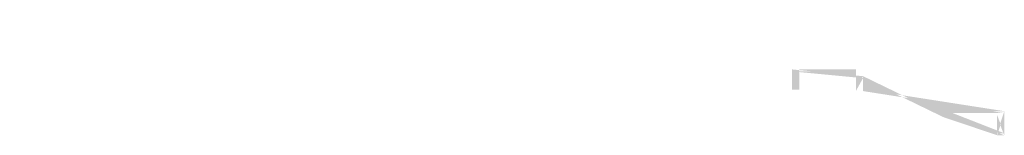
# Model space of a CAD drawing. Header units: millimetres. Extents: x -661525 to 498941, y 282148 to 1359693.
# Drawn here: x 65042 to 96412, y 1091857 to 1095519 of the extents above; entities that cross this region are included whole.
import ezdxf

# ---------------------------------------------------------------- set-up
doc = ezdxf.new("R2010")
doc.units = ezdxf.units.MM
doc.header["$LTSCALE"] = 2.5
doc.layers.get('0').update_dxf_attribs({"linetype": 'CONTINUOUS'})

msp = doc.modelspace()

# ---------------------------------------------------------------- hatches: boundary and pattern name
h = msp.add_hatch(color=256)
h.paths.add_polyline_path([(91912.1, 1093924.2), (92212.1, 1093924.2)], flags=0)
h.paths.add_polyline_path([(92212.1, 1093779.2), (92212.1, 1093924.2)], flags=0)
edge = h.paths.add_edge_path(flags=17)
edge.add_line((94612.1, 1092619.2), (94612.1, 1092764.2))
edge.add_line((94312.1, 1092764.2), (94612.1, 1092764.2))
edge.add_line((94312.1, 1092909.2), (94312.1, 1092764.2))
edge.add_line((94312.1, 1092909.2), (94012.1, 1092909.2))
edge.add_line((94012.1, 1092909.2), (94012.1, 1093054.2))
edge.add_line((93712.1, 1093054.2), (94012.1, 1093054.2))
edge.add_line((93712.1, 1093199.2), (93712.1, 1093054.2))
edge.add_line((93712.1, 1093199.2), (93412.1, 1093199.2))
edge.add_line((93412.1, 1093199.2), (93412.1, 1093344.2))
edge.add_line((93112.1, 1093344.2), (93412.1, 1093344.2))
edge.add_line((93112.1, 1093489.2), (93112.1, 1093344.2))
edge.add_line((93112.1, 1093489.2), (92812.1, 1093489.2))
edge.add_line((92812.1, 1093489.2), (92812.1, 1093634.2))
edge.add_line((92512.1, 1093634.2), (92812.1, 1093634.2))
edge.add_line((92512.1, 1093779.2), (92512.1, 1093634.2))
edge.add_line((92512.1, 1093779.2), (92212.1, 1093779.2))
edge.add_line((92212.1, 1093779.2), (92212.1, 1093924.2))
edge.add_line((92212.1, 1093924.2), (91912.1, 1093924.2))
edge.add_line((91912.1, 1093924.2), (91912.1, 1094069.2))
edge.add_line((91912.1, 1094069.2), (69542.1, 1094069.2))
edge.add_line((69542.1, 1094069.2), (69542.1, 1094214.2))
edge.add_line((69542.1, 1094214.2), (69242.1, 1094214.2))
edge.add_line((69242.1, 1094214.2), (69242.1, 1094359.2))
edge.add_line((69242.1, 1094359.2), (68942.1, 1094359.2))
edge.add_line((68942.1, 1094359.2), (68942.1, 1094504.2))
edge.add_line((68942.1, 1094504.2), (68642.1, 1094504.2))
edge.add_line((68642.1, 1094504.2), (68642.1, 1094649.2))
edge.add_line((68642.1, 1094649.2), (68342.1, 1094649.2))
edge.add_line((68342.1, 1094649.2), (68342.1, 1094794.2))
edge.add_line((68342.1, 1094794.2), (68042.1, 1094794.2))
edge.add_line((68042.1, 1094794.2), (68042.1, 1094939.2))
edge.add_line((68042.1, 1094939.2), (67742.1, 1094939.2))
edge.add_line((67742.1, 1094939.2), (67742.1, 1095084.2))
edge.add_line((67742.1, 1095084.2), (67442.1, 1095084.2))
edge.add_line((67442.1, 1095084.2), (67442.1, 1095229.2))
edge.add_line((67442.1, 1095229.2), (67142.1, 1095229.2))
edge.add_line((67142.1, 1095229.2), (67142.1, 1095374.2))
edge.add_line((67142.1, 1095374.2), (66842.1, 1095374.2))
edge.add_line((66842.1, 1095374.2), (66842.1, 1095519.2))
edge.add_line((66842.1, 1095519.2), (65042.1, 1095519.2))
edge.add_line((65042.1, 1095519.2), (65042.1, 1094819.2))
edge.add_line((65042.1, 1094819.2), (65272.1, 1094819.2))
edge.add_line((65272.1, 1094819.2), (65272.1, 1095394.2))
edge.add_line((65272.1, 1095394.2), (66398.5, 1095394.2))
edge.add_line((66398.5, 1095394.2), (69312.1, 1093986))
edge.add_line((69312.1, 1093986), (69312.1, 1093369.2))
edge.add_line((69312.1, 1093369.2), (69542.1, 1093369.2))
edge.add_line((69542.1, 1093369.2), (69542.1, 1093944.2))
edge.add_line((69542.1, 1093944.2), (71572.1, 1093944.2))
edge.add_line((71572.1, 1093944.2), (71572.1, 1093369.2))
edge.add_line((71572.1, 1093369.2), (71802.1, 1093369.2))
edge.add_line((71802.1, 1093369.2), (71802.1, 1093944.2))
edge.add_line((71802.1, 1093944.2), (89652.1, 1093944.2))
edge.add_line((89652.1, 1093944.2), (89652.1, 1093369.2))
edge.add_line((89652.1, 1093369.2), (89882.1, 1093369.2))
edge.add_line((89882.1, 1093369.2), (89882.1, 1093944.2))
edge.add_line((89882.1, 1093944.2), (91682.1, 1093944.2))
edge.add_line((91682.1, 1093944.2), (91682.1, 1093319.2))
edge.add_line((91682.1, 1093319.2), (91912.1, 1093319.2))
edge.add_line((91912.1, 1093319.2), (91912.1, 1093729.8))
edge.add_line((91912.1, 1093729.8), (94468.5, 1092494.2))
edge.add_line((94468.5, 1092494.2), (96182.1, 1092494.2))
edge.add_line((96182.1, 1092494.2), (96182.1, 1091919.2))
edge.add_line((96182.1, 1091919.2), (96412.1, 1091919.2))
edge.add_line((96412.1, 1091919.2), (96412.1, 1092619.2))
edge.add_line((96412.1, 1092619.2), (94612.1, 1092619.2))
h.paths.add_polyline_path([(94612.1, 1092619.2), (94612.1, 1092764.2)], flags=0)
edge = h.paths.add_edge_path(flags=0)
edge.add_line((91912.1, 1093924.2), (91912.1, 1094069.2))
edge.add_line((91912.1, 1093924.2), (91912.1, 1094069.2))
h.paths.add_polyline_path([(92212.1, 1093924.2), (91912.1, 1093924.2)], flags=0)
h.paths.add_polyline_path([(92212.1, 1093779.2), (92512.1, 1093779.2)], flags=0)
h.paths.add_polyline_path([(92512.1, 1093779.2), (92512.1, 1093634.2)], flags=0)
h.paths.add_polyline_path([(92812.1, 1093634.2), (92512.1, 1093634.2)], flags=0)
h.paths.add_polyline_path([(92812.1, 1093489.2), (92812.1, 1093634.2)], flags=0)
h.paths.add_polyline_path([(92812.1, 1093489.2), (93112.1, 1093489.2)], flags=0)
h.paths.add_polyline_path([(93112.1, 1093489.2), (93112.1, 1093344.2)], flags=0)
h.paths.add_polyline_path([(93412.1, 1093344.2), (93112.1, 1093344.2)], flags=0)
h.paths.add_polyline_path([(93412.1, 1093199.2), (93412.1, 1093344.2)], flags=0)
h.paths.add_polyline_path([(93412.1, 1093199.2), (93712.1, 1093199.2)], flags=0)
h.paths.add_polyline_path([(93712.1, 1093199.2), (93712.1, 1093054.2)], flags=0)
h.paths.add_polyline_path([(94012.1, 1093054.2), (93712.1, 1093054.2)], flags=0)
h.paths.add_polyline_path([(94012.1, 1092909.2), (94012.1, 1093054.2)], flags=0)
h.paths.add_polyline_path([(94012.1, 1092909.2), (94312.1, 1092909.2)], flags=0)
h.paths.add_polyline_path([(94312.1, 1092909.2), (94312.1, 1092764.2)], flags=0)
h.paths.add_polyline_path([(94612.1, 1092764.2), (94312.1, 1092764.2)], flags=0)
edge = h.paths.add_edge_path(flags=17)
edge.add_line((94612.1, 1092764.2), (94312.1, 1092764.2))
edge.add_line((94612.1, 1092764.2), (94612.1, 1092619.2))
edge.add_line((96412.1, 1092619.2), (94612.1, 1092619.2))
edge.add_line((96412.1, 1091919.2), (96412.1, 1092619.2))
edge.add_line((96182.1, 1091919.2), (96412.1, 1091919.2))
edge.add_line((96182.1, 1092494.2), (96182.1, 1091919.2))
edge.add_line((94468.5, 1092494.2), (96182.1, 1092494.2))
edge.add_line((94468.5, 1092494.2), (91912.1, 1093729.8))
edge.add_line((91912.1, 1093319.2), (91912.1, 1093729.8))
edge.add_line((91682.1, 1093319.2), (91912.1, 1093319.2))
edge.add_line((91682.1, 1093944.2), (91682.1, 1093319.2))
edge.add_line((89882.1, 1093944.2), (91682.1, 1093944.2))
edge.add_line((89882.1, 1093369.2), (89882.1, 1093944.2))
edge.add_line((89652.1, 1093369.2), (89882.1, 1093369.2))
edge.add_line((89652.1, 1093944.2), (89652.1, 1093369.2))
edge.add_line((71802.1, 1093944.2), (89652.1, 1093944.2))
edge.add_line((71802.1, 1093944.2), (71802.1, 1093369.2))
edge.add_line((71802.1, 1093369.2), (71572.1, 1093369.2))
edge.add_line((71572.1, 1093369.2), (71572.1, 1093944.2))
edge.add_line((71572.1, 1093944.2), (69542.1, 1093944.2))
edge.add_line((69542.1, 1093944.2), (69542.1, 1093369.2))
edge.add_line((69542.1, 1093369.2), (69312.1, 1093369.2))
edge.add_line((69312.1, 1093369.2), (69312.1, 1093986))
edge.add_line((69312.1, 1093986), (66398.5, 1095394.2))
edge.add_line((66398.5, 1095394.2), (65272.1, 1095394.2))
edge.add_line((65272.1, 1095394.2), (65272.1, 1094819.2))
edge.add_line((65272.1, 1094819.2), (65042.1, 1094819.2))
edge.add_line((65042.1, 1094819.2), (65042.1, 1095519.2))
edge.add_line((65042.1, 1095519.2), (66842.1, 1095519.2))
edge.add_line((66842.1, 1095519.2), (66842.1, 1095374.2))
edge.add_line((66842.1, 1095374.2), (67142.1, 1095374.2))
edge.add_line((67142.1, 1095374.2), (67142.1, 1095229.2))
edge.add_line((67142.1, 1095229.2), (67442.1, 1095229.2))
edge.add_line((67442.1, 1095229.2), (67442.1, 1095084.2))
edge.add_line((67442.1, 1095084.2), (67742.1, 1095084.2))
edge.add_line((67742.1, 1095084.2), (67742.1, 1094939.2))
edge.add_line((67742.1, 1094939.2), (68042.1, 1094939.2))
edge.add_line((68042.1, 1094939.2), (68042.1, 1094794.2))
edge.add_line((68042.1, 1094794.2), (68342.1, 1094794.2))
edge.add_line((68342.1, 1094794.2), (68342.1, 1094649.2))
edge.add_line((68342.1, 1094649.2), (68642.1, 1094649.2))
edge.add_line((68642.1, 1094649.2), (68642.1, 1094504.2))
edge.add_line((68642.1, 1094504.2), (68942.1, 1094504.2))
edge.add_line((68942.1, 1094504.2), (68942.1, 1094359.2))
edge.add_line((68942.1, 1094359.2), (69242.1, 1094359.2))
edge.add_line((69242.1, 1094359.2), (69242.1, 1094214.2))
edge.add_line((69242.1, 1094214.2), (69542.1, 1094214.2))
edge.add_line((69542.1, 1094214.2), (69542.1, 1094069.2))
edge.add_line((69542.1, 1094069.2), (91912.1, 1094069.2))
edge.add_line((91912.1, 1093924.2), (91912.1, 1094069.2))
edge.add_line((92212.1, 1093924.2), (91912.1, 1093924.2))
edge.add_line((92212.1, 1093779.2), (92212.1, 1093924.2))
edge.add_line((92212.1, 1093779.2), (92512.1, 1093779.2))
edge.add_line((92512.1, 1093634.2), (92512.1, 1093779.2))
edge.add_line((92812.1, 1093634.2), (92512.1, 1093634.2))
edge.add_line((92812.1, 1093634.2), (92812.1, 1093489.2))
edge.add_line((92812.1, 1093489.2), (93112.1, 1093489.2))
edge.add_line((93112.1, 1093344.2), (93112.1, 1093489.2))
edge.add_line((93412.1, 1093344.2), (93112.1, 1093344.2))
edge.add_line((93412.1, 1093344.2), (93412.1, 1093199.2))
edge.add_line((93412.1, 1093199.2), (93712.1, 1093199.2))
edge.add_line((93712.1, 1093054.2), (93712.1, 1093199.2))
edge.add_line((94012.1, 1093054.2), (93712.1, 1093054.2))
edge.add_line((94012.1, 1093054.2), (94012.1, 1092909.2))
edge.add_line((94012.1, 1092909.2), (94312.1, 1092909.2))
edge.add_line((94312.1, 1092764.2), (94312.1, 1092909.2))
edge = h.paths.add_edge_path(flags=0)
edge.add_line((91682.1, 1093944.2), (91682.1, 1093319.2))
edge.add_line((89882.1, 1093944.2), (91682.1, 1093944.2))
edge.add_line((89882.1, 1093369.2), (89882.1, 1093944.2))
edge.add_line((89652.1, 1093369.2), (89882.1, 1093369.2))
edge.add_line((89652.1, 1093944.2), (89652.1, 1093369.2))
edge.add_line((91912.1, 1093319.2), (91912.1, 1093729.8))
edge.add_line((91682.1, 1093319.2), (91912.1, 1093319.2))
edge.add_line((96412.1, 1092619.2), (94612.1, 1092619.2))
edge.add_line((96412.1, 1091919.2), (96412.1, 1092619.2))
edge.add_line((96182.1, 1091919.2), (96412.1, 1091919.2))
edge.add_line((96182.1, 1092494.2), (96182.1, 1091919.2))
edge.add_line((94468.5, 1092494.2), (96182.1, 1092494.2))
edge.add_line((94468.5, 1092494.2), (91912.1, 1093729.8))
h = msp.add_hatch(color=256)
h.paths.add_polyline_path([(91912.1, 1093924.2), (92212.1, 1093924.2)], flags=0)
h.paths.add_polyline_path([(92212.1, 1093779.2), (92212.1, 1093924.2)], flags=0)
edge = h.paths.add_edge_path(flags=17)
edge.add_line((94612.1, 1092619.2), (94612.1, 1092764.2))
edge.add_line((94312.1, 1092764.2), (94612.1, 1092764.2))
edge.add_line((94312.1, 1092909.2), (94312.1, 1092764.2))
edge.add_line((94312.1, 1092909.2), (94012.1, 1092909.2))
edge.add_line((94012.1, 1092909.2), (94012.1, 1093054.2))
edge.add_line((93712.1, 1093054.2), (94012.1, 1093054.2))
edge.add_line((93712.1, 1093199.2), (93712.1, 1093054.2))
edge.add_line((93712.1, 1093199.2), (93412.1, 1093199.2))
edge.add_line((93412.1, 1093199.2), (93412.1, 1093344.2))
edge.add_line((93112.1, 1093344.2), (93412.1, 1093344.2))
edge.add_line((93112.1, 1093489.2), (93112.1, 1093344.2))
edge.add_line((93112.1, 1093489.2), (92812.1, 1093489.2))
edge.add_line((92812.1, 1093489.2), (92812.1, 1093634.2))
edge.add_line((92512.1, 1093634.2), (92812.1, 1093634.2))
edge.add_line((92512.1, 1093779.2), (92512.1, 1093634.2))
edge.add_line((92512.1, 1093779.2), (92212.1, 1093779.2))
edge.add_line((92212.1, 1093779.2), (92212.1, 1093924.2))
edge.add_line((92212.1, 1093924.2), (91912.1, 1093924.2))
edge.add_line((91912.1, 1093924.2), (91912.1, 1094069.2))
edge.add_line((91912.1, 1094069.2), (69542.1, 1094069.2))
edge.add_line((69542.1, 1094069.2), (69542.1, 1094214.2))
edge.add_line((69542.1, 1094214.2), (69242.1, 1094214.2))
edge.add_line((69242.1, 1094214.2), (69242.1, 1094359.2))
edge.add_line((69242.1, 1094359.2), (68942.1, 1094359.2))
edge.add_line((68942.1, 1094359.2), (68942.1, 1094504.2))
edge.add_line((68942.1, 1094504.2), (68642.1, 1094504.2))
edge.add_line((68642.1, 1094504.2), (68642.1, 1094649.2))
edge.add_line((68642.1, 1094649.2), (68342.1, 1094649.2))
edge.add_line((68342.1, 1094649.2), (68342.1, 1094794.2))
edge.add_line((68342.1, 1094794.2), (68042.1, 1094794.2))
edge.add_line((68042.1, 1094794.2), (68042.1, 1094939.2))
edge.add_line((68042.1, 1094939.2), (67742.1, 1094939.2))
edge.add_line((67742.1, 1094939.2), (67742.1, 1095084.2))
edge.add_line((67742.1, 1095084.2), (67442.1, 1095084.2))
edge.add_line((67442.1, 1095084.2), (67442.1, 1095229.2))
edge.add_line((67442.1, 1095229.2), (67142.1, 1095229.2))
edge.add_line((67142.1, 1095229.2), (67142.1, 1095374.2))
edge.add_line((67142.1, 1095374.2), (66842.1, 1095374.2))
edge.add_line((66842.1, 1095374.2), (66842.1, 1095519.2))
edge.add_line((66842.1, 1095519.2), (65042.1, 1095519.2))
edge.add_line((65042.1, 1095519.2), (65042.1, 1094819.2))
edge.add_line((65042.1, 1094819.2), (65272.1, 1094819.2))
edge.add_line((65272.1, 1094819.2), (65272.1, 1095394.2))
edge.add_line((65272.1, 1095394.2), (66398.5, 1095394.2))
edge.add_line((66398.5, 1095394.2), (69312.1, 1093986))
edge.add_line((69312.1, 1093986), (69312.1, 1093369.2))
edge.add_line((69312.1, 1093369.2), (69542.1, 1093369.2))
edge.add_line((69542.1, 1093369.2), (69542.1, 1093944.2))
edge.add_line((69542.1, 1093944.2), (71572.1, 1093944.2))
edge.add_line((71572.1, 1093944.2), (71572.1, 1093369.2))
edge.add_line((71572.1, 1093369.2), (71802.1, 1093369.2))
edge.add_line((71802.1, 1093369.2), (71802.1, 1093944.2))
edge.add_line((71802.1, 1093944.2), (89652.1, 1093944.2))
edge.add_line((89652.1, 1093944.2), (89652.1, 1093369.2))
edge.add_line((89652.1, 1093369.2), (89882.1, 1093369.2))
edge.add_line((89882.1, 1093369.2), (89882.1, 1093944.2))
edge.add_line((89882.1, 1093944.2), (91682.1, 1093944.2))
edge.add_line((91682.1, 1093944.2), (91682.1, 1093319.2))
edge.add_line((91682.1, 1093319.2), (91912.1, 1093319.2))
edge.add_line((91912.1, 1093319.2), (91912.1, 1093729.8))
edge.add_line((91912.1, 1093729.8), (94468.5, 1092494.2))
edge.add_line((94468.5, 1092494.2), (96182.1, 1092494.2))
edge.add_line((96182.1, 1092494.2), (96182.1, 1091919.2))
edge.add_line((96182.1, 1091919.2), (96412.1, 1091919.2))
edge.add_line((96412.1, 1091919.2), (96412.1, 1092619.2))
edge.add_line((96412.1, 1092619.2), (94612.1, 1092619.2))
h.paths.add_polyline_path([(94612.1, 1092619.2), (94612.1, 1092764.2)], flags=0)
edge = h.paths.add_edge_path(flags=0)
edge.add_line((91912.1, 1093924.2), (91912.1, 1094069.2))
edge.add_line((91912.1, 1093924.2), (91912.1, 1094069.2))
h.paths.add_polyline_path([(92212.1, 1093924.2), (91912.1, 1093924.2)], flags=0)
h.paths.add_polyline_path([(92212.1, 1093779.2), (92512.1, 1093779.2)], flags=0)
h.paths.add_polyline_path([(92512.1, 1093779.2), (92512.1, 1093634.2)], flags=0)
h.paths.add_polyline_path([(92812.1, 1093634.2), (92512.1, 1093634.2)], flags=0)
h.paths.add_polyline_path([(92812.1, 1093489.2), (92812.1, 1093634.2)], flags=0)
h.paths.add_polyline_path([(92812.1, 1093489.2), (93112.1, 1093489.2)], flags=0)
h.paths.add_polyline_path([(93112.1, 1093489.2), (93112.1, 1093344.2)], flags=0)
h.paths.add_polyline_path([(93412.1, 1093344.2), (93112.1, 1093344.2)], flags=0)
h.paths.add_polyline_path([(93412.1, 1093199.2), (93412.1, 1093344.2)], flags=0)
h.paths.add_polyline_path([(93412.1, 1093199.2), (93712.1, 1093199.2)], flags=0)
h.paths.add_polyline_path([(93712.1, 1093199.2), (93712.1, 1093054.2)], flags=0)
h.paths.add_polyline_path([(94012.1, 1093054.2), (93712.1, 1093054.2)], flags=0)
h.paths.add_polyline_path([(94012.1, 1092909.2), (94012.1, 1093054.2)], flags=0)
h.paths.add_polyline_path([(94012.1, 1092909.2), (94312.1, 1092909.2)], flags=0)
h.paths.add_polyline_path([(94312.1, 1092909.2), (94312.1, 1092764.2)], flags=0)
h.paths.add_polyline_path([(94612.1, 1092764.2), (94312.1, 1092764.2)], flags=0)
edge = h.paths.add_edge_path(flags=17)
edge.add_line((94612.1, 1092764.2), (94312.1, 1092764.2))
edge.add_line((94612.1, 1092764.2), (94612.1, 1092619.2))
edge.add_line((96412.1, 1092619.2), (94612.1, 1092619.2))
edge.add_line((96412.1, 1091919.2), (96412.1, 1092619.2))
edge.add_line((96182.1, 1091919.2), (96412.1, 1091919.2))
edge.add_line((96182.1, 1092494.2), (96182.1, 1091919.2))
edge.add_line((94468.5, 1092494.2), (96182.1, 1092494.2))
edge.add_line((94468.5, 1092494.2), (91912.1, 1093729.8))
edge.add_line((91912.1, 1093319.2), (91912.1, 1093729.8))
edge.add_line((91682.1, 1093319.2), (91912.1, 1093319.2))
edge.add_line((91682.1, 1093944.2), (91682.1, 1093319.2))
edge.add_line((89882.1, 1093944.2), (91682.1, 1093944.2))
edge.add_line((89882.1, 1093369.2), (89882.1, 1093944.2))
edge.add_line((89652.1, 1093369.2), (89882.1, 1093369.2))
edge.add_line((89652.1, 1093944.2), (89652.1, 1093369.2))
edge.add_line((71802.1, 1093944.2), (89652.1, 1093944.2))
edge.add_line((71802.1, 1093944.2), (71802.1, 1093369.2))
edge.add_line((71802.1, 1093369.2), (71572.1, 1093369.2))
edge.add_line((71572.1, 1093369.2), (71572.1, 1093944.2))
edge.add_line((71572.1, 1093944.2), (69542.1, 1093944.2))
edge.add_line((69542.1, 1093944.2), (69542.1, 1093369.2))
edge.add_line((69542.1, 1093369.2), (69312.1, 1093369.2))
edge.add_line((69312.1, 1093369.2), (69312.1, 1093986))
edge.add_line((69312.1, 1093986), (66398.5, 1095394.2))
edge.add_line((66398.5, 1095394.2), (65272.1, 1095394.2))
edge.add_line((65272.1, 1095394.2), (65272.1, 1094819.2))
edge.add_line((65272.1, 1094819.2), (65042.1, 1094819.2))
edge.add_line((65042.1, 1094819.2), (65042.1, 1095519.2))
edge.add_line((65042.1, 1095519.2), (66842.1, 1095519.2))
edge.add_line((66842.1, 1095519.2), (66842.1, 1095374.2))
edge.add_line((66842.1, 1095374.2), (67142.1, 1095374.2))
edge.add_line((67142.1, 1095374.2), (67142.1, 1095229.2))
edge.add_line((67142.1, 1095229.2), (67442.1, 1095229.2))
edge.add_line((67442.1, 1095229.2), (67442.1, 1095084.2))
edge.add_line((67442.1, 1095084.2), (67742.1, 1095084.2))
edge.add_line((67742.1, 1095084.2), (67742.1, 1094939.2))
edge.add_line((67742.1, 1094939.2), (68042.1, 1094939.2))
edge.add_line((68042.1, 1094939.2), (68042.1, 1094794.2))
edge.add_line((68042.1, 1094794.2), (68342.1, 1094794.2))
edge.add_line((68342.1, 1094794.2), (68342.1, 1094649.2))
edge.add_line((68342.1, 1094649.2), (68642.1, 1094649.2))
edge.add_line((68642.1, 1094649.2), (68642.1, 1094504.2))
edge.add_line((68642.1, 1094504.2), (68942.1, 1094504.2))
edge.add_line((68942.1, 1094504.2), (68942.1, 1094359.2))
edge.add_line((68942.1, 1094359.2), (69242.1, 1094359.2))
edge.add_line((69242.1, 1094359.2), (69242.1, 1094214.2))
edge.add_line((69242.1, 1094214.2), (69542.1, 1094214.2))
edge.add_line((69542.1, 1094214.2), (69542.1, 1094069.2))
edge.add_line((69542.1, 1094069.2), (91912.1, 1094069.2))
edge.add_line((91912.1, 1093924.2), (91912.1, 1094069.2))
edge.add_line((92212.1, 1093924.2), (91912.1, 1093924.2))
edge.add_line((92212.1, 1093779.2), (92212.1, 1093924.2))
edge.add_line((92212.1, 1093779.2), (92512.1, 1093779.2))
edge.add_line((92512.1, 1093634.2), (92512.1, 1093779.2))
edge.add_line((92812.1, 1093634.2), (92512.1, 1093634.2))
edge.add_line((92812.1, 1093634.2), (92812.1, 1093489.2))
edge.add_line((92812.1, 1093489.2), (93112.1, 1093489.2))
edge.add_line((93112.1, 1093344.2), (93112.1, 1093489.2))
edge.add_line((93412.1, 1093344.2), (93112.1, 1093344.2))
edge.add_line((93412.1, 1093344.2), (93412.1, 1093199.2))
edge.add_line((93412.1, 1093199.2), (93712.1, 1093199.2))
edge.add_line((93712.1, 1093054.2), (93712.1, 1093199.2))
edge.add_line((94012.1, 1093054.2), (93712.1, 1093054.2))
edge.add_line((94012.1, 1093054.2), (94012.1, 1092909.2))
edge.add_line((94012.1, 1092909.2), (94312.1, 1092909.2))
edge.add_line((94312.1, 1092764.2), (94312.1, 1092909.2))
edge = h.paths.add_edge_path(flags=0)
edge.add_line((91682.1, 1093944.2), (91682.1, 1093319.2))
edge.add_line((89882.1, 1093944.2), (91682.1, 1093944.2))
edge.add_line((89882.1, 1093369.2), (89882.1, 1093944.2))
edge.add_line((89652.1, 1093369.2), (89882.1, 1093369.2))
edge.add_line((89652.1, 1093944.2), (89652.1, 1093369.2))
edge.add_line((91912.1, 1093319.2), (91912.1, 1093729.8))
edge.add_line((91682.1, 1093319.2), (91912.1, 1093319.2))
edge.add_line((96412.1, 1092619.2), (94612.1, 1092619.2))
edge.add_line((96412.1, 1091919.2), (96412.1, 1092619.2))
edge.add_line((96182.1, 1091919.2), (96412.1, 1091919.2))
edge.add_line((96182.1, 1092494.2), (96182.1, 1091919.2))
edge.add_line((94468.5, 1092494.2), (96182.1, 1092494.2))
edge.add_line((94468.5, 1092494.2), (91912.1, 1093729.8))
h = msp.add_hatch(color=256)
h.paths.add_polyline_path([(91912.1, 1093861.7), (92212.1, 1093861.7)], flags=0)
h.paths.add_polyline_path([(92212.1, 1093716.7), (92212.1, 1093861.7)], flags=0)
edge = h.paths.add_edge_path(flags=17)
edge.add_line((94612.1, 1092556.7), (94612.1, 1092701.7))
edge.add_line((94312.1, 1092701.7), (94612.1, 1092701.7))
edge.add_line((94312.1, 1092846.7), (94312.1, 1092701.7))
edge.add_line((94312.1, 1092846.7), (94012.1, 1092846.7))
edge.add_line((94012.1, 1092846.7), (94012.1, 1092991.7))
edge.add_line((93712.1, 1092991.7), (94012.1, 1092991.7))
edge.add_line((93712.1, 1093136.7), (93712.1, 1092991.7))
edge.add_line((93712.1, 1093136.7), (93412.1, 1093136.7))
edge.add_line((93412.1, 1093136.7), (93412.1, 1093281.7))
edge.add_line((93112.1, 1093281.7), (93412.1, 1093281.7))
edge.add_line((93112.1, 1093426.7), (93112.1, 1093281.7))
edge.add_line((93112.1, 1093426.7), (92812.1, 1093426.7))
edge.add_line((92812.1, 1093426.7), (92812.1, 1093571.7))
edge.add_line((92512.1, 1093571.7), (92812.1, 1093571.7))
edge.add_line((92512.1, 1093716.7), (92512.1, 1093571.7))
edge.add_line((92512.1, 1093716.7), (92212.1, 1093716.7))
edge.add_line((92212.1, 1093716.7), (92212.1, 1093861.7))
edge.add_line((92212.1, 1093861.7), (91912.1, 1093861.7))
edge.add_line((91912.1, 1093861.7), (91912.1, 1094006.7))
edge.add_line((91912.1, 1094006.7), (69542.1, 1094006.7))
edge.add_line((69542.1, 1094006.7), (69542.1, 1094151.7))
edge.add_line((69542.1, 1094151.7), (69242.1, 1094151.7))
edge.add_line((69242.1, 1094151.7), (69242.1, 1094296.7))
edge.add_line((69242.1, 1094296.7), (68942.1, 1094296.7))
edge.add_line((68942.1, 1094296.7), (68942.1, 1094441.7))
edge.add_line((68942.1, 1094441.7), (68642.1, 1094441.7))
edge.add_line((68642.1, 1094441.7), (68642.1, 1094586.7))
edge.add_line((68642.1, 1094586.7), (68342.1, 1094586.7))
edge.add_line((68342.1, 1094586.7), (68342.1, 1094731.7))
edge.add_line((68342.1, 1094731.7), (68042.1, 1094731.7))
edge.add_line((68042.1, 1094731.7), (68042.1, 1094876.7))
edge.add_line((68042.1, 1094876.7), (67742.1, 1094876.7))
edge.add_line((67742.1, 1094876.7), (67742.1, 1095021.7))
edge.add_line((67742.1, 1095021.7), (67442.1, 1095021.7))
edge.add_line((67442.1, 1095021.7), (67442.1, 1095166.7))
edge.add_line((67442.1, 1095166.7), (67142.1, 1095166.7))
edge.add_line((67142.1, 1095166.7), (67142.1, 1095311.7))
edge.add_line((67142.1, 1095311.7), (66842.1, 1095311.7))
edge.add_line((66842.1, 1095311.7), (66842.1, 1095456.7))
edge.add_line((66842.1, 1095456.7), (65042.1, 1095456.7))
edge.add_line((65042.1, 1095456.7), (65042.1, 1094756.7))
edge.add_line((65042.1, 1094756.7), (65272.1, 1094756.7))
edge.add_line((65272.1, 1094756.7), (65272.1, 1095331.7))
edge.add_line((65272.1, 1095331.7), (66398.5, 1095331.7))
edge.add_line((66398.5, 1095331.7), (69312.1, 1093923.5))
edge.add_line((69312.1, 1093923.5), (69312.1, 1093306.7))
edge.add_line((69312.1, 1093306.7), (69542.1, 1093306.7))
edge.add_line((69542.1, 1093306.7), (69542.1, 1093881.7))
edge.add_line((69542.1, 1093881.7), (71572.1, 1093881.7))
edge.add_line((71572.1, 1093881.7), (71572.1, 1093306.7))
edge.add_line((71572.1, 1093306.7), (71802.1, 1093306.7))
edge.add_line((71802.1, 1093306.7), (71802.1, 1093881.7))
edge.add_line((71802.1, 1093881.7), (89652.1, 1093881.7))
edge.add_line((89652.1, 1093881.7), (89652.1, 1093306.7))
edge.add_line((89652.1, 1093306.7), (89882.1, 1093306.7))
edge.add_line((89882.1, 1093306.7), (89882.1, 1093881.7))
edge.add_line((89882.1, 1093881.7), (91682.1, 1093881.7))
edge.add_line((91682.1, 1093881.7), (91682.1, 1093256.7))
edge.add_line((91682.1, 1093256.7), (91912.1, 1093256.7))
edge.add_line((91912.1, 1093256.7), (91912.1, 1093667.3))
edge.add_line((91912.1, 1093667.3), (94468.5, 1092431.7))
edge.add_line((94468.5, 1092431.7), (96182.1, 1092431.7))
edge.add_line((96182.1, 1092431.7), (96182.1, 1091856.7))
edge.add_line((96182.1, 1091856.7), (96412.1, 1091856.7))
edge.add_line((96412.1, 1091856.7), (96412.1, 1092556.7))
edge.add_line((96412.1, 1092556.7), (94612.1, 1092556.7))
h.paths.add_polyline_path([(94612.1, 1092556.7), (94612.1, 1092701.7)], flags=0)
edge = h.paths.add_edge_path(flags=0)
edge.add_line((91912.1, 1093861.7), (91912.1, 1094006.7))
edge.add_line((91912.1, 1093861.7), (91912.1, 1094006.7))
h.paths.add_polyline_path([(92212.1, 1093861.7), (91912.1, 1093861.7)], flags=0)
h.paths.add_polyline_path([(92212.1, 1093716.7), (92512.1, 1093716.7)], flags=0)
h.paths.add_polyline_path([(92512.1, 1093716.7), (92512.1, 1093571.7)], flags=0)
h.paths.add_polyline_path([(92812.1, 1093571.7), (92512.1, 1093571.7)], flags=0)
h.paths.add_polyline_path([(92812.1, 1093426.7), (92812.1, 1093571.7)], flags=0)
h.paths.add_polyline_path([(92812.1, 1093426.7), (93112.1, 1093426.7)], flags=0)
h.paths.add_polyline_path([(93112.1, 1093426.7), (93112.1, 1093281.7)], flags=0)
h.paths.add_polyline_path([(93412.1, 1093281.7), (93112.1, 1093281.7)], flags=0)
h.paths.add_polyline_path([(93412.1, 1093136.7), (93412.1, 1093281.7)], flags=0)
h.paths.add_polyline_path([(93412.1, 1093136.7), (93712.1, 1093136.7)], flags=0)
h.paths.add_polyline_path([(93712.1, 1093136.7), (93712.1, 1092991.7)], flags=0)
h.paths.add_polyline_path([(94012.1, 1092991.7), (93712.1, 1092991.7)], flags=0)
h.paths.add_polyline_path([(94012.1, 1092846.7), (94012.1, 1092991.7)], flags=0)
h.paths.add_polyline_path([(94012.1, 1092846.7), (94312.1, 1092846.7)], flags=0)
h.paths.add_polyline_path([(94312.1, 1092846.7), (94312.1, 1092701.7)], flags=0)
h.paths.add_polyline_path([(94612.1, 1092701.7), (94312.1, 1092701.7)], flags=0)
edge = h.paths.add_edge_path(flags=17)
edge.add_line((94612.1, 1092701.7), (94312.1, 1092701.7))
edge.add_line((94612.1, 1092701.7), (94612.1, 1092556.7))
edge.add_line((96412.1, 1092556.7), (94612.1, 1092556.7))
edge.add_line((96412.1, 1091856.7), (96412.1, 1092556.7))
edge.add_line((96182.1, 1091856.7), (96412.1, 1091856.7))
edge.add_line((96182.1, 1092431.7), (96182.1, 1091856.7))
edge.add_line((94468.5, 1092431.7), (96182.1, 1092431.7))
edge.add_line((94468.5, 1092431.7), (91912.1, 1093667.3))
edge.add_line((91912.1, 1093256.7), (91912.1, 1093667.3))
edge.add_line((91682.1, 1093256.7), (91912.1, 1093256.7))
edge.add_line((91682.1, 1093881.7), (91682.1, 1093256.7))
edge.add_line((89882.1, 1093881.7), (91682.1, 1093881.7))
edge.add_line((89882.1, 1093306.7), (89882.1, 1093881.7))
edge.add_line((89652.1, 1093306.7), (89882.1, 1093306.7))
edge.add_line((89652.1, 1093881.7), (89652.1, 1093306.7))
edge.add_line((71802.1, 1093881.7), (89652.1, 1093881.7))
edge.add_line((71802.1, 1093881.7), (71802.1, 1093306.7))
edge.add_line((71802.1, 1093306.7), (71572.1, 1093306.7))
edge.add_line((71572.1, 1093306.7), (71572.1, 1093881.7))
edge.add_line((71572.1, 1093881.7), (69542.1, 1093881.7))
edge.add_line((69542.1, 1093881.7), (69542.1, 1093306.7))
edge.add_line((69542.1, 1093306.7), (69312.1, 1093306.7))
edge.add_line((69312.1, 1093306.7), (69312.1, 1093923.5))
edge.add_line((69312.1, 1093923.5), (66398.5, 1095331.7))
edge.add_line((66398.5, 1095331.7), (65272.1, 1095331.7))
edge.add_line((65272.1, 1095331.7), (65272.1, 1094756.7))
edge.add_line((65272.1, 1094756.7), (65042.1, 1094756.7))
edge.add_line((65042.1, 1094756.7), (65042.1, 1095456.7))
edge.add_line((65042.1, 1095456.7), (66842.1, 1095456.7))
edge.add_line((66842.1, 1095456.7), (66842.1, 1095311.7))
edge.add_line((66842.1, 1095311.7), (67142.1, 1095311.7))
edge.add_line((67142.1, 1095311.7), (67142.1, 1095166.7))
edge.add_line((67142.1, 1095166.7), (67442.1, 1095166.7))
edge.add_line((67442.1, 1095166.7), (67442.1, 1095021.7))
edge.add_line((67442.1, 1095021.7), (67742.1, 1095021.7))
edge.add_line((67742.1, 1095021.7), (67742.1, 1094876.7))
edge.add_line((67742.1, 1094876.7), (68042.1, 1094876.7))
edge.add_line((68042.1, 1094876.7), (68042.1, 1094731.7))
edge.add_line((68042.1, 1094731.7), (68342.1, 1094731.7))
edge.add_line((68342.1, 1094731.7), (68342.1, 1094586.7))
edge.add_line((68342.1, 1094586.7), (68642.1, 1094586.7))
edge.add_line((68642.1, 1094586.7), (68642.1, 1094441.7))
edge.add_line((68642.1, 1094441.7), (68942.1, 1094441.7))
edge.add_line((68942.1, 1094441.7), (68942.1, 1094296.7))
edge.add_line((68942.1, 1094296.7), (69242.1, 1094296.7))
edge.add_line((69242.1, 1094296.7), (69242.1, 1094151.7))
edge.add_line((69242.1, 1094151.7), (69542.1, 1094151.7))
edge.add_line((69542.1, 1094151.7), (69542.1, 1094006.7))
edge.add_line((69542.1, 1094006.7), (91912.1, 1094006.7))
edge.add_line((91912.1, 1093861.7), (91912.1, 1094006.7))
edge.add_line((92212.1, 1093861.7), (91912.1, 1093861.7))
edge.add_line((92212.1, 1093716.7), (92212.1, 1093861.7))
edge.add_line((92212.1, 1093716.7), (92512.1, 1093716.7))
edge.add_line((92512.1, 1093571.7), (92512.1, 1093716.7))
edge.add_line((92812.1, 1093571.7), (92512.1, 1093571.7))
edge.add_line((92812.1, 1093571.7), (92812.1, 1093426.7))
edge.add_line((92812.1, 1093426.7), (93112.1, 1093426.7))
edge.add_line((93112.1, 1093281.7), (93112.1, 1093426.7))
edge.add_line((93412.1, 1093281.7), (93112.1, 1093281.7))
edge.add_line((93412.1, 1093281.7), (93412.1, 1093136.7))
edge.add_line((93412.1, 1093136.7), (93712.1, 1093136.7))
edge.add_line((93712.1, 1092991.7), (93712.1, 1093136.7))
edge.add_line((94012.1, 1092991.7), (93712.1, 1092991.7))
edge.add_line((94012.1, 1092991.7), (94012.1, 1092846.7))
edge.add_line((94012.1, 1092846.7), (94312.1, 1092846.7))
edge.add_line((94312.1, 1092701.7), (94312.1, 1092846.7))
edge = h.paths.add_edge_path(flags=0)
edge.add_line((91682.1, 1093881.7), (91682.1, 1093256.7))
edge.add_line((89882.1, 1093881.7), (91682.1, 1093881.7))
edge.add_line((89882.1, 1093306.7), (89882.1, 1093881.7))
edge.add_line((89652.1, 1093306.7), (89882.1, 1093306.7))
edge.add_line((89652.1, 1093881.7), (89652.1, 1093306.7))
edge.add_line((91912.1, 1093256.7), (91912.1, 1093667.3))
edge.add_line((91682.1, 1093256.7), (91912.1, 1093256.7))
edge.add_line((96412.1, 1092556.7), (94612.1, 1092556.7))
edge.add_line((96412.1, 1091856.7), (96412.1, 1092556.7))
edge.add_line((96182.1, 1091856.7), (96412.1, 1091856.7))
edge.add_line((96182.1, 1092431.7), (96182.1, 1091856.7))
edge.add_line((94468.5, 1092431.7), (96182.1, 1092431.7))
edge.add_line((94468.5, 1092431.7), (91912.1, 1093667.3))
h = msp.add_hatch(color=256)
h.paths.add_polyline_path([(91912.1, 1093861.7), (92212.1, 1093861.7)], flags=0)
h.paths.add_polyline_path([(92212.1, 1093716.7), (92212.1, 1093861.7)], flags=0)
edge = h.paths.add_edge_path(flags=17)
edge.add_line((94612.1, 1092556.7), (94612.1, 1092701.7))
edge.add_line((94312.1, 1092701.7), (94612.1, 1092701.7))
edge.add_line((94312.1, 1092846.7), (94312.1, 1092701.7))
edge.add_line((94312.1, 1092846.7), (94012.1, 1092846.7))
edge.add_line((94012.1, 1092846.7), (94012.1, 1092991.7))
edge.add_line((93712.1, 1092991.7), (94012.1, 1092991.7))
edge.add_line((93712.1, 1093136.7), (93712.1, 1092991.7))
edge.add_line((93712.1, 1093136.7), (93412.1, 1093136.7))
edge.add_line((93412.1, 1093136.7), (93412.1, 1093281.7))
edge.add_line((93112.1, 1093281.7), (93412.1, 1093281.7))
edge.add_line((93112.1, 1093426.7), (93112.1, 1093281.7))
edge.add_line((93112.1, 1093426.7), (92812.1, 1093426.7))
edge.add_line((92812.1, 1093426.7), (92812.1, 1093571.7))
edge.add_line((92512.1, 1093571.7), (92812.1, 1093571.7))
edge.add_line((92512.1, 1093716.7), (92512.1, 1093571.7))
edge.add_line((92512.1, 1093716.7), (92212.1, 1093716.7))
edge.add_line((92212.1, 1093716.7), (92212.1, 1093861.7))
edge.add_line((92212.1, 1093861.7), (91912.1, 1093861.7))
edge.add_line((91912.1, 1093861.7), (91912.1, 1094006.7))
edge.add_line((91912.1, 1094006.7), (69542.1, 1094006.7))
edge.add_line((69542.1, 1094006.7), (69542.1, 1094151.7))
edge.add_line((69542.1, 1094151.7), (69242.1, 1094151.7))
edge.add_line((69242.1, 1094151.7), (69242.1, 1094296.7))
edge.add_line((69242.1, 1094296.7), (68942.1, 1094296.7))
edge.add_line((68942.1, 1094296.7), (68942.1, 1094441.7))
edge.add_line((68942.1, 1094441.7), (68642.1, 1094441.7))
edge.add_line((68642.1, 1094441.7), (68642.1, 1094586.7))
edge.add_line((68642.1, 1094586.7), (68342.1, 1094586.7))
edge.add_line((68342.1, 1094586.7), (68342.1, 1094731.7))
edge.add_line((68342.1, 1094731.7), (68042.1, 1094731.7))
edge.add_line((68042.1, 1094731.7), (68042.1, 1094876.7))
edge.add_line((68042.1, 1094876.7), (67742.1, 1094876.7))
edge.add_line((67742.1, 1094876.7), (67742.1, 1095021.7))
edge.add_line((67742.1, 1095021.7), (67442.1, 1095021.7))
edge.add_line((67442.1, 1095021.7), (67442.1, 1095166.7))
edge.add_line((67442.1, 1095166.7), (67142.1, 1095166.7))
edge.add_line((67142.1, 1095166.7), (67142.1, 1095311.7))
edge.add_line((67142.1, 1095311.7), (66842.1, 1095311.7))
edge.add_line((66842.1, 1095311.7), (66842.1, 1095456.7))
edge.add_line((66842.1, 1095456.7), (65042.1, 1095456.7))
edge.add_line((65042.1, 1095456.7), (65042.1, 1094756.7))
edge.add_line((65042.1, 1094756.7), (65272.1, 1094756.7))
edge.add_line((65272.1, 1094756.7), (65272.1, 1095331.7))
edge.add_line((65272.1, 1095331.7), (66398.5, 1095331.7))
edge.add_line((66398.5, 1095331.7), (69312.1, 1093923.5))
edge.add_line((69312.1, 1093923.5), (69312.1, 1093306.7))
edge.add_line((69312.1, 1093306.7), (69542.1, 1093306.7))
edge.add_line((69542.1, 1093306.7), (69542.1, 1093881.7))
edge.add_line((69542.1, 1093881.7), (71572.1, 1093881.7))
edge.add_line((71572.1, 1093881.7), (71572.1, 1093306.7))
edge.add_line((71572.1, 1093306.7), (71802.1, 1093306.7))
edge.add_line((71802.1, 1093306.7), (71802.1, 1093881.7))
edge.add_line((71802.1, 1093881.7), (89652.1, 1093881.7))
edge.add_line((89652.1, 1093881.7), (89652.1, 1093306.7))
edge.add_line((89652.1, 1093306.7), (89882.1, 1093306.7))
edge.add_line((89882.1, 1093306.7), (89882.1, 1093881.7))
edge.add_line((89882.1, 1093881.7), (91682.1, 1093881.7))
edge.add_line((91682.1, 1093881.7), (91682.1, 1093256.7))
edge.add_line((91682.1, 1093256.7), (91912.1, 1093256.7))
edge.add_line((91912.1, 1093256.7), (91912.1, 1093667.3))
edge.add_line((91912.1, 1093667.3), (94468.5, 1092431.7))
edge.add_line((94468.5, 1092431.7), (96182.1, 1092431.7))
edge.add_line((96182.1, 1092431.7), (96182.1, 1091856.7))
edge.add_line((96182.1, 1091856.7), (96412.1, 1091856.7))
edge.add_line((96412.1, 1091856.7), (96412.1, 1092556.7))
edge.add_line((96412.1, 1092556.7), (94612.1, 1092556.7))
h.paths.add_polyline_path([(94612.1, 1092556.7), (94612.1, 1092701.7)], flags=0)
edge = h.paths.add_edge_path(flags=0)
edge.add_line((91912.1, 1093861.7), (91912.1, 1094006.7))
edge.add_line((91912.1, 1093861.7), (91912.1, 1094006.7))
h.paths.add_polyline_path([(92212.1, 1093861.7), (91912.1, 1093861.7)], flags=0)
h.paths.add_polyline_path([(92212.1, 1093716.7), (92512.1, 1093716.7)], flags=0)
h.paths.add_polyline_path([(92512.1, 1093716.7), (92512.1, 1093571.7)], flags=0)
h.paths.add_polyline_path([(92812.1, 1093571.7), (92512.1, 1093571.7)], flags=0)
h.paths.add_polyline_path([(92812.1, 1093426.7), (92812.1, 1093571.7)], flags=0)
h.paths.add_polyline_path([(92812.1, 1093426.7), (93112.1, 1093426.7)], flags=0)
h.paths.add_polyline_path([(93112.1, 1093426.7), (93112.1, 1093281.7)], flags=0)
h.paths.add_polyline_path([(93412.1, 1093281.7), (93112.1, 1093281.7)], flags=0)
h.paths.add_polyline_path([(93412.1, 1093136.7), (93412.1, 1093281.7)], flags=0)
h.paths.add_polyline_path([(93412.1, 1093136.7), (93712.1, 1093136.7)], flags=0)
h.paths.add_polyline_path([(93712.1, 1093136.7), (93712.1, 1092991.7)], flags=0)
h.paths.add_polyline_path([(94012.1, 1092991.7), (93712.1, 1092991.7)], flags=0)
h.paths.add_polyline_path([(94012.1, 1092846.7), (94012.1, 1092991.7)], flags=0)
h.paths.add_polyline_path([(94012.1, 1092846.7), (94312.1, 1092846.7)], flags=0)
h.paths.add_polyline_path([(94312.1, 1092846.7), (94312.1, 1092701.7)], flags=0)
h.paths.add_polyline_path([(94612.1, 1092701.7), (94312.1, 1092701.7)], flags=0)
edge = h.paths.add_edge_path(flags=17)
edge.add_line((94612.1, 1092701.7), (94312.1, 1092701.7))
edge.add_line((94612.1, 1092701.7), (94612.1, 1092556.7))
edge.add_line((96412.1, 1092556.7), (94612.1, 1092556.7))
edge.add_line((96412.1, 1091856.7), (96412.1, 1092556.7))
edge.add_line((96182.1, 1091856.7), (96412.1, 1091856.7))
edge.add_line((96182.1, 1092431.7), (96182.1, 1091856.7))
edge.add_line((94468.5, 1092431.7), (96182.1, 1092431.7))
edge.add_line((94468.5, 1092431.7), (91912.1, 1093667.3))
edge.add_line((91912.1, 1093256.7), (91912.1, 1093667.3))
edge.add_line((91682.1, 1093256.7), (91912.1, 1093256.7))
edge.add_line((91682.1, 1093881.7), (91682.1, 1093256.7))
edge.add_line((89882.1, 1093881.7), (91682.1, 1093881.7))
edge.add_line((89882.1, 1093306.7), (89882.1, 1093881.7))
edge.add_line((89652.1, 1093306.7), (89882.1, 1093306.7))
edge.add_line((89652.1, 1093881.7), (89652.1, 1093306.7))
edge.add_line((71802.1, 1093881.7), (89652.1, 1093881.7))
edge.add_line((71802.1, 1093881.7), (71802.1, 1093306.7))
edge.add_line((71802.1, 1093306.7), (71572.1, 1093306.7))
edge.add_line((71572.1, 1093306.7), (71572.1, 1093881.7))
edge.add_line((71572.1, 1093881.7), (69542.1, 1093881.7))
edge.add_line((69542.1, 1093881.7), (69542.1, 1093306.7))
edge.add_line((69542.1, 1093306.7), (69312.1, 1093306.7))
edge.add_line((69312.1, 1093306.7), (69312.1, 1093923.5))
edge.add_line((69312.1, 1093923.5), (66398.5, 1095331.7))
edge.add_line((66398.5, 1095331.7), (65272.1, 1095331.7))
edge.add_line((65272.1, 1095331.7), (65272.1, 1094756.7))
edge.add_line((65272.1, 1094756.7), (65042.1, 1094756.7))
edge.add_line((65042.1, 1094756.7), (65042.1, 1095456.7))
edge.add_line((65042.1, 1095456.7), (66842.1, 1095456.7))
edge.add_line((66842.1, 1095456.7), (66842.1, 1095311.7))
edge.add_line((66842.1, 1095311.7), (67142.1, 1095311.7))
edge.add_line((67142.1, 1095311.7), (67142.1, 1095166.7))
edge.add_line((67142.1, 1095166.7), (67442.1, 1095166.7))
edge.add_line((67442.1, 1095166.7), (67442.1, 1095021.7))
edge.add_line((67442.1, 1095021.7), (67742.1, 1095021.7))
edge.add_line((67742.1, 1095021.7), (67742.1, 1094876.7))
edge.add_line((67742.1, 1094876.7), (68042.1, 1094876.7))
edge.add_line((68042.1, 1094876.7), (68042.1, 1094731.7))
edge.add_line((68042.1, 1094731.7), (68342.1, 1094731.7))
edge.add_line((68342.1, 1094731.7), (68342.1, 1094586.7))
edge.add_line((68342.1, 1094586.7), (68642.1, 1094586.7))
edge.add_line((68642.1, 1094586.7), (68642.1, 1094441.7))
edge.add_line((68642.1, 1094441.7), (68942.1, 1094441.7))
edge.add_line((68942.1, 1094441.7), (68942.1, 1094296.7))
edge.add_line((68942.1, 1094296.7), (69242.1, 1094296.7))
edge.add_line((69242.1, 1094296.7), (69242.1, 1094151.7))
edge.add_line((69242.1, 1094151.7), (69542.1, 1094151.7))
edge.add_line((69542.1, 1094151.7), (69542.1, 1094006.7))
edge.add_line((69542.1, 1094006.7), (91912.1, 1094006.7))
edge.add_line((91912.1, 1093861.7), (91912.1, 1094006.7))
edge.add_line((92212.1, 1093861.7), (91912.1, 1093861.7))
edge.add_line((92212.1, 1093716.7), (92212.1, 1093861.7))
edge.add_line((92212.1, 1093716.7), (92512.1, 1093716.7))
edge.add_line((92512.1, 1093571.7), (92512.1, 1093716.7))
edge.add_line((92812.1, 1093571.7), (92512.1, 1093571.7))
edge.add_line((92812.1, 1093571.7), (92812.1, 1093426.7))
edge.add_line((92812.1, 1093426.7), (93112.1, 1093426.7))
edge.add_line((93112.1, 1093281.7), (93112.1, 1093426.7))
edge.add_line((93412.1, 1093281.7), (93112.1, 1093281.7))
edge.add_line((93412.1, 1093281.7), (93412.1, 1093136.7))
edge.add_line((93412.1, 1093136.7), (93712.1, 1093136.7))
edge.add_line((93712.1, 1092991.7), (93712.1, 1093136.7))
edge.add_line((94012.1, 1092991.7), (93712.1, 1092991.7))
edge.add_line((94012.1, 1092991.7), (94012.1, 1092846.7))
edge.add_line((94012.1, 1092846.7), (94312.1, 1092846.7))
edge.add_line((94312.1, 1092701.7), (94312.1, 1092846.7))
edge = h.paths.add_edge_path(flags=0)
edge.add_line((91682.1, 1093881.7), (91682.1, 1093256.7))
edge.add_line((89882.1, 1093881.7), (91682.1, 1093881.7))
edge.add_line((89882.1, 1093306.7), (89882.1, 1093881.7))
edge.add_line((89652.1, 1093306.7), (89882.1, 1093306.7))
edge.add_line((89652.1, 1093881.7), (89652.1, 1093306.7))
edge.add_line((91912.1, 1093256.7), (91912.1, 1093667.3))
edge.add_line((91682.1, 1093256.7), (91912.1, 1093256.7))
edge.add_line((96412.1, 1092556.7), (94612.1, 1092556.7))
edge.add_line((96412.1, 1091856.7), (96412.1, 1092556.7))
edge.add_line((96182.1, 1091856.7), (96412.1, 1091856.7))
edge.add_line((96182.1, 1092431.7), (96182.1, 1091856.7))
edge.add_line((94468.5, 1092431.7), (96182.1, 1092431.7))
edge.add_line((94468.5, 1092431.7), (91912.1, 1093667.3))

doc.saveas('drawing.dxf')
